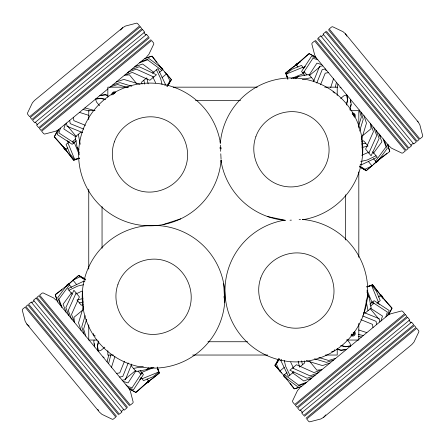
<?xml version="1.0" encoding="UTF-8"?>
<svg xmlns="http://www.w3.org/2000/svg" width="445" height="445" viewBox="0 0 445 445"><rect width="100%" height="100%" fill="white"/><g stroke="black" fill="none" stroke-linecap="round" stroke-linejoin="round"><path stroke-width="0.67" d="M141.321 371.987L140.831 374.401L132.076 387.779L127.181 386.277M303.679 74.065L304.169 71.651L312.924 58.273L317.819 59.775M363.643 314.309L367.498 296.086M107.05 361.874L108.752 355.066M108.563 363.704L110.827 354.915M336.437 82.342L335.302 87.17M337.188 87.682L337.95 84.177M94.123 340.058L93.789 341.371L94.49 346.649M98.534 341.026L97.349 345.687L98.05 350.966M98.734 341.265L97.55 345.926L98.25 351.205L101.11 350.248L104.859 347.156M346.438 104.119L347.45 100.125L346.75 94.846L343.89 95.803L340.675 98.456M346.466 105.026L347.651 100.364L346.95 95.085M350.51 106.405L351.01 104.442M349.881 109.921L351.211 104.681L350.51 99.402M114.888 356.495L111.495 367.264M330.668 87.615L333.505 78.787M83.46 306.627L78.531 322.875L81.073 330.39M85.151 315.605L81.758 326.791L83.899 333.817M86.63 319.193L83.638 329.066L85.779 336.092M358.37 126.858L361.362 116.985L359.221 109.96M359.649 131.108L363.242 119.26L361.101 112.235M361.54 139.424L366.469 123.176L363.927 115.661M60.459 128.06L58.957 132.955L72.335 141.716L73.553 143.184M65.326 124.049L63.819 128.944L76.039 136.938M380.992 320.951L382.494 316.056L370.279 308.062M385.854 316.94L387.361 312.045L373.978 303.284L372.765 301.816M58.857 129.384L57.127 134.468L72.179 144.319L76.557 140.709M387.462 315.616L389.191 310.532L374.139 300.681L369.845 304.219M124.472 361.284L119.777 372.877L116.568 373.411M128.243 362.975L122.77 376.498L119.555 377.037M131.72 364.077L125.401 379.685L122.186 380.225M313.53 81.352L319.599 66.366L322.814 65.827M316.757 83.076L322.23 69.553L325.445 69.014M320.528 84.767L325.223 73.175L328.432 72.641M76.117 292.949L68.274 310.443L71.2 318.42M368.883 153.102L376.726 135.608L373.8 127.632M296.748 65.654L297.711 63.83L309.169 53.723L315.683 57.188M148.252 380.397L147.289 382.222L135.831 392.329L129.317 388.863M167.687 85.841L169.556 82.303M167.57 86.269L170.374 80.962M275.939 364.038L278.748 358.731M276.762 362.697L278.631 359.159M57.872 130.196L54.407 136.71L64.514 148.168L66.344 149.136M388.446 314.804L391.911 308.29L381.804 296.832L379.974 295.864M112.535 94.385L113.458 92.783L115.305 92.783M166.669 86.219L169.962 80.973L166.591 73.853L160.083 66.85M167.42 86.163L171.453 79.744L166.591 73.853L162.052 77.602M278.893 358.837L274.865 365.256L286.235 378.15M279.649 358.781L276.351 364.027L279.727 371.147L284.266 367.398M164.834 85.729L165.562 84.606L157.942 68.619L152.429 73.164M281.485 359.271L280.756 360.394L288.377 376.381L293.889 371.836M308.941 75.35L316.935 63.134L321.835 64.642M136.059 370.702L128.065 382.917L123.165 381.409M71.55 287.414L68.558 283.788L67.084 285L57.733 297.666L60.82 305.837M69.47 284.895L58.951 299.14L61.883 307.128M71.612 292.682L63.112 304.185L66.049 312.173M373.388 153.369L381.888 141.866L378.951 133.878M375.53 161.157L386.049 146.911L383.117 138.923M373.45 158.637L376.442 162.264L377.916 161.051L387.267 148.385L384.18 140.214M120.534 30.121L122.687 27.696L125.473 26.044L136.676 23.129L137.594 23.552L139.597 25.977L29.643 116.685L27.646 114.254L27.406 113.275L32.396 102.828L34.549 100.409L122.687 27.696M146.7 56.804L148.853 54.379L153.842 43.933L153.603 42.954L151.606 40.528L41.652 131.236L43.655 133.661L44.572 134.078L55.775 131.164L57.344 130.235M299.618 388.196L297.466 390.621L292.476 401.067L292.715 402.046L294.712 404.472L404.666 313.764L402.664 311.339L401.746 310.922L390.543 313.836L388.974 314.765M323.632 417.304L411.77 344.591L413.917 342.172L418.912 331.725L418.673 330.746L416.67 328.315L306.722 419.023L308.719 421.448L309.642 421.871L320.845 418.956L323.632 417.304L325.784 414.879M295.919 64.653L297.332 63.368L300.42 61.888M145.821 383.573L147.673 382.689L149.081 381.398M303.123 67.985L304.152 67.078M303.178 68.274L305.264 66.433M69.581 283.471L78.865 275.283L85.279 279.315M372.326 165.312L366.135 170.769L359.721 166.736M373.355 164.4L376.965 161.218M378 160.306L379.029 159.399L378.167 160.495M377.143 161.396L366.135 170.769L365.301 169.756M139.736 379.618L141.299 378.239M149.336 37.781L39.383 128.488L40.985 130.424L150.938 39.722M108.163 88.705L57.678 130.357L54.212 136.871L65.582 149.759L67.807 147.929M109.615 87.509L145.087 58.251L152.14 56.081L161.374 68.063M63.273 146.716L73.764 160.334L79.549 158.092M69.376 141.682L66.088 144.397L69.871 153.647L74.538 159.699L79.638 158.142M81.218 131.915L75.11 136.954L77.196 147.607L79.455 153.163M75.739 138.907L72.335 141.716L74.749 142.2M159.321 72.429L162.948 69.437L161.735 67.963L149.069 58.618L140.898 61.699M75.283 159.082L73.764 160.334L63.696 147.262M170.441 80.578L171.453 79.744L164.633 72.007M321.351 36.579L323.615 34.71M291.436 68.224L285.551 73.08L287.787 78.86M295.858 64.581L297.327 63.362M295.597 78.721L298.278 76.512L308.93 74.426L314.253 80.884M302.695 72.869L304.169 71.651L306.972 75.055M31.801 302.75L34.065 300.881M309.247 75.633L319.961 66.8M82.52 310.254L73.948 317.324L74.471 322.386L71.545 314.404L79.388 296.915L73.903 290.268L65.871 307.528L68.797 315.505M362.48 135.797L371.052 128.727L370.529 123.665L373.455 131.642L365.612 149.136L371.097 155.783L379.129 138.523L376.203 130.546M125.039 379.251L135.753 370.418M410.935 145.165L413.199 143.301M142.305 373.183L140.831 374.401L138.028 370.997M131.036 365.517L136.07 371.625L146.722 369.539L148.864 367.776M147.668 382.683L149.142 381.471M153.564 377.827L159.449 372.971L157.213 367.192M121.385 411.341L123.649 409.472M275.878 364.422L274.865 365.256L281.685 372.993M371.035 285.918L372.548 284.666L383.045 298.284M286.997 372.571L283.37 375.563L284.583 377.037L297.249 386.382L305.42 383.301M378.511 297.071L380.736 295.241L392.106 308.129L388.641 314.643L301.232 386.75L294.178 388.919L284.945 376.937M370.574 306.093L373.978 303.284L371.569 302.8M365.1 313.085L371.208 308.046L369.122 297.394L366.864 291.837M376.943 303.318L380.23 300.603L376.448 291.353L371.781 285.301L366.68 286.858M304.452 416.275L414.406 325.568L416.008 327.509L306.054 418.217M291.442 68.23L299.162 62.589M298.617 63.006L285.551 73.086L286.797 74.599M67.184 285.362L55.202 294.596L57.366 301.654L129.473 389.058L135.986 392.523L148.88 381.154L147.05 378.934M61.961 289.701L55.364 294.79L57.527 301.844M379.185 159.316L386.889 153.38M376.731 161.529L389.798 151.456L387.634 144.397L315.527 56.993L309.014 53.528L296.12 64.898L297.95 67.117M146.383 383.039L159.449 372.966L158.203 371.453M153.558 377.822L145.838 383.462M67.084 285L68.619 283.86M376.381 162.191L377.916 161.051M68.953 290.268L77.836 286.035L83.593 284.711M368.922 152.145L361.724 155.261M76.078 293.906L81.997 291.086M376.047 155.783L367.164 160.016L360.767 161.49M85.34 280.066L80.089 276.773L72.974 280.144L65.971 286.652M302.995 67.234L286.346 74.048L287.898 79.149M290.997 78.648L303.807 73.408M141.193 372.643L154.003 367.403M142.005 378.817L158.654 372.003L157.296 367.537M293.333 78.515L298.278 76.512M146.722 369.539L152.285 367.281M366.769 286.908L372.548 284.666L382.622 297.738M135.853 65.866L137.11 65.393M309.208 379.607L310.465 379.134M139.608 62.767L147.595 59.83L161.846 70.349M134.562 66.928L142.55 63.997L154.059 72.49M131.231 69.676L139.207 66.75L156.468 74.782L149.82 80.267L132.332 72.424L124.35 75.35L129.417 74.832L136.482 83.399M128.316 72.084L136.292 69.153L153.786 76.996M127.27 72.947L128.494 72.496M317.825 372.504L319.048 372.053M318.003 372.916L310.026 375.847L292.532 368.004M315.088 375.324L307.111 378.25L289.851 370.218L296.498 364.733L313.986 372.576L321.963 369.65L316.901 370.168L309.837 361.601M311.756 378.072L303.768 381.003L292.259 372.51M306.705 382.233L298.723 385.17L284.472 374.651M116.345 81.952L123.86 79.41L140.108 84.339M329.968 363.048L322.458 365.59L306.21 360.661M163.031 224.603L180.742 218.834M144.892 58.406L151.306 56.443M295.013 388.557L301.426 386.594M112.919 84.784L119.95 82.642L131.792 86.23M110.644 86.658L117.675 84.517L127.543 87.509M79.199 158.175L74.732 159.538L67.918 142.884M367.119 286.825L371.586 285.462L378.4 302.116M335.669 358.342L328.644 360.483L318.776 357.491M333.394 360.216L326.369 362.358L314.526 358.77M361.807 141.332L363.749 140.876L368.032 146.066L362.03 147.473M361.741 144.063L365.629 143.151M82.97 298.578L76.968 299.986L81.251 305.175L83.193 304.719M79.371 302.9L83.26 301.988M302.305 79.427L311.561 77.614M133.439 368.438L143.357 366.496M100.086 95.369L105.365 94.668L107.985 95.336M99.847 95.569L105.126 94.868L107.746 95.536M95.77 98.929L101.048 98.234L105.71 99.413M350.549 346.071L345.27 346.766L340.609 345.587M346.471 349.431L341.193 350.132L337.26 349.136M346.232 349.631L340.953 350.332L337.021 349.331M285.351 220.286L283.287 220.397A71.361 71.361 0 0 0 238.158 331.853A71.361 71.361 0 0 0 358.264 326.029A71.361 71.361 0 0 0 302.572 219.463M299.135 219.552L300.509 219.48M290.029 220.208L291.403 220.13M302.428 219.546L304.497 219.435M128.694 87.164L107.84 87.164L107.84 97.132M173.177 87.164L257.282 87.164M324.705 87.164L337.215 87.164L337.215 95.53M195.422 100.459L240.6 100.459M94.829 110.666L88.755 110.666L88.755 119.705M350.449 110.666L358.815 110.666L358.815 128.043M97.121 340.047L88.755 340.047L88.755 324.755M346.416 340.047L358.815 340.047L358.815 323.365M207.932 341.743L247.554 341.743M113.403 355.038L107.84 355.038L107.84 350.649M192.641 355.038L267.712 355.038M325.401 355.038L337.215 355.038L337.215 348.391M267.668 216.57L285.217 220.281M84.862 107.929L94.974 110.577M83.031 109.442L89.178 110.955M363.287 335.558L358.459 334.418M358.536 336.431L361.457 337.071M104.803 99.446L100.809 98.428L95.53 99.129L96.493 101.994L99.585 105.738M341.515 345.554L345.509 346.572L350.788 345.871L349.826 343.006L347.178 339.796M88.95 115.4L79.471 112.374M358.664 329.973L366.847 332.626M316.501 58.173L311.417 56.443L301.56 71.495L304.886 75.522M128.499 387.879L133.583 389.609L143.44 374.557L140.114 370.529M85.451 125.351L73.864 120.662L73.325 117.447M83.76 129.122L70.238 123.649L69.704 120.439M82.659 132.599L67.05 126.28L66.511 123.07M363.66 312.401L379.268 318.72L379.808 321.93M362.558 315.878L376.081 321.351L376.615 324.561M360.867 319.649L372.454 324.338L372.993 327.553M360.038 166.997L364.755 169.495M359.61 166.886L365.506 170.001M80.083 276.362L85.39 279.165M81.424 277.179L84.962 279.048M102.951 356.907L104.13 357.53M339.952 87.337L341.098 87.993M352.74 113.736L354.342 114.66L354.342 116.507M351.144 334.429L352.74 335.352L354.342 334.429L354.342 332.582M325.262 69.82L326.385 70.499M126.03 384.88L127.175 385.587M359.66 165.985L364.911 169.278L372.026 165.907L368.276 161.363M360.155 164.149L361.273 164.873L377.26 157.257L372.715 151.745M84.845 281.902L83.727 281.179L67.74 288.794L72.285 294.306M345.476 33.864L343.051 31.712L332.604 26.722L331.625 26.961L329.2 28.958L419.908 138.912L422.333 136.91L422.75 135.992L419.835 124.789L418.183 122.002L345.476 33.864L346.794 36.095M417.215 121.14L418.183 122.002M55.925 300.036L53.5 297.889L43.054 292.893L42.075 293.133L39.65 295.135L130.357 405.084L132.782 403.087L133.2 402.163L130.285 390.96L129.356 389.392M26.817 324.049L99.524 412.187L101.95 414.339L112.396 419.329L113.375 419.09L115.8 417.093L25.092 307.139L22.667 309.142L22.25 310.059L25.165 321.262L26.817 324.049L29.242 326.202M380.976 295.041L382.266 296.453L383.151 298.3M63.168 146.7L64.047 148.552L65.343 149.959M377.36 302.3L379.196 304.38M67.123 140.62L68.958 142.7M328.388 29.626L419.095 139.58L417.154 141.182L326.452 31.228M317.396 38.698L408.104 148.652L406.163 150.249L315.455 40.3M303.891 68.319L301.482 65.404L292.232 69.186L286.185 73.848L287.737 78.954M409.055 320.472L410.924 322.736M381.053 294.974L382.266 296.453M367.353 295.252L369.122 297.394M143.985 32.68L145.854 34.944M370.001 308.368L378.834 319.076M67.484 125.924L76.317 136.632M300.464 410.056L302.333 412.32M77.196 147.607L78.965 149.748M64.052 148.547L65.265 150.026M35.394 122.264L37.263 124.528M80.111 276.801L78.865 275.283L72.974 280.144L76.724 284.689M140.804 377.36L143.518 380.647L152.768 376.865L158.815 372.204L157.263 367.097M129.545 405.751L38.837 295.803L36.896 297.399L127.604 407.353M118.548 414.823L27.846 304.87L25.905 306.472L116.612 416.425M151.945 56.242L156.612 62.294M159.154 65.593L160.428 67.245M285.89 377.755L287.164 379.407M290.134 383.256L294.373 388.758M161.735 67.963L162.876 69.498M283.443 375.502L284.583 377.037M388.084 144.341L389.075 146.01L391.5 148.163L401.946 153.158L402.925 152.919L405.351 150.916L314.643 40.968L312.218 42.965L311.8 43.883L314.715 55.091L315.644 56.66M97.872 409.4L98.534 410.512M156.468 69.832L160.701 78.715L162.024 84.472M290.663 362.119L293.489 368.043M152.83 76.957L155.655 82.881M289.851 375.168L285.618 366.285L284.288 360.528M366.986 290.118L372.226 302.923M74.093 142.077L79.332 154.882M380.013 135.169L380.492 136.42M71.617 318.242L72.068 319.471M387.473 144.202L389.636 151.261M304.302 360.923L304.758 362.87L299.563 367.153L298.161 361.151M301.571 360.856L302.478 364.744M148.157 83.849L146.755 77.847L141.56 82.13L142.016 84.077M143.835 80.256L144.747 84.144M366.074 300.764L368.021 310.677M78.298 134.323L80.239 144.236M350.399 99.819L350.749 102.461M94.251 343.59L94.69 346.889M361.585 136.215L362.575 154.816M220.119 141.382L220.231 143.451M220.358 145.12L220.687 151.322M220.781 153.786L221.076 159.299M221.165 160.278L221.276 162.347M223.724 283.704L224.714 302.305A71.361 71.361 0 0 1 113.202 355.616A71.361 71.361 0 0 1 122.792 232.39A71.361 71.361 0 0 1 224.714 302.305M82.425 291.236L83.415 309.837M224.058 296.164L224.124 298.072M358.815 171.837L358.815 257.332M345.52 194.771L345.52 239.955M102.05 206.591L102.05 248.293M88.755 189.214L88.755 269.147M353.152 332.599A0.996 0.996 0 0 1 353.514 334.134A0.996 0.996 0 0 1 351.934 334.084M354.565 331.681A2.581 2.581 0 0 1 354.565 335.33A2.581 2.581 0 0 1 350.916 335.33M353.452 332.621A1.124 1.124 0 0 1 353.508 334.312A1.124 1.124 0 0 1 351.823 334.145M352.646 114.599A0.996 0.996 0 0 1 353.647 115.995M352.073 113.091A2.581 2.581 0 0 1 354.565 117.408M352.629 114.454A1.124 1.124 0 0 1 353.764 116.034M95.308 335.997A2.581 2.581 0 0 1 93.394 333.505M113.403 94.223A0.996 0.996 0 0 1 114.638 93.422M111.89 95.052A2.581 2.581 0 0 1 115.672 92.148M113.286 94.195A1.124 1.124 0 0 1 114.582 93.272M332.971 91.892A2.581 2.581 0 0 1 334.534 93.094M334.796 349.631A2.581 2.581 0 0 1 331.636 351.461M220.342 143.062A71.361 71.361 0 0 1 291.659 77.92A71.361 71.361 0 0 1 362.558 143.518A71.361 71.361 0 0 1 303.145 219.674M283.843 220.236A71.361 71.361 0 0 1 220.926 160.317M220.075 148.563A71.361 71.361 0 0 1 220.103 147.178M221.054 160.667A71.361 71.361 0 0 1 114.087 216.137A71.361 71.361 0 0 1 109.409 95.736A71.361 71.361 0 0 1 220.358 142.734M220.993 147.534A71.361 71.361 0 0 1 221.109 148.919M114.387 141.888C107.545 160.884 118.32 183.423 137.399 190.032C156.401 196.874 178.94 186.099 185.543 167.014C192.39 148.013 181.616 125.479 162.531 118.871C143.529 112.029 120.99 122.803 114.387 141.888M117.992 284.205C111.15 303.206 121.924 325.746 141.004 332.348C160.005 339.196 182.545 328.421 189.147 309.336C195.995 290.335 185.22 267.795 166.135 261.193C147.134 254.345 124.594 265.12 117.992 284.205M255.853 136.715C249.005 155.717 259.78 178.256 278.865 184.859C297.866 191.706 320.406 180.931 327.008 161.846C333.85 142.845 323.076 120.306 303.996 113.703C284.995 106.856 262.455 117.63 255.853 136.715M260.77 277.986C253.928 296.987 264.703 319.521 283.788 326.129C302.789 332.971 325.328 322.197 331.931 303.112C338.773 284.116 327.998 261.577 308.913 254.968C289.918 248.126 267.378 258.901 260.77 277.986M140.264 26.783L30.31 117.491L31.912 119.432L141.866 28.725L140.264 26.783M142.534 29.531L32.58 120.239L34.716 122.826L144.664 32.118L142.534 29.531M146.533 34.382L36.579 125.09L38.715 127.676L148.669 36.968L146.533 34.382M320.789 35.895L318.203 38.031L408.911 147.985L411.497 145.849L320.789 35.895M325.64 31.895L323.053 34.031L413.761 143.98L416.348 141.849L325.64 31.895M31.239 302.072L28.652 304.202L119.36 414.156L121.947 412.02L31.239 302.072M36.09 298.067L33.503 300.203L124.211 410.157L126.797 408.021L36.09 298.067M405.334 314.576L295.38 405.278L296.982 407.22L406.936 316.512L405.334 314.576M407.603 317.324L297.649 408.032L299.785 410.618L409.734 319.911L407.603 317.324M411.603 322.174L301.649 412.882L303.785 415.469L413.739 324.761L411.603 322.174M61.794 307.017L61.371 305.698L61.794 307.017"/></g></svg>
